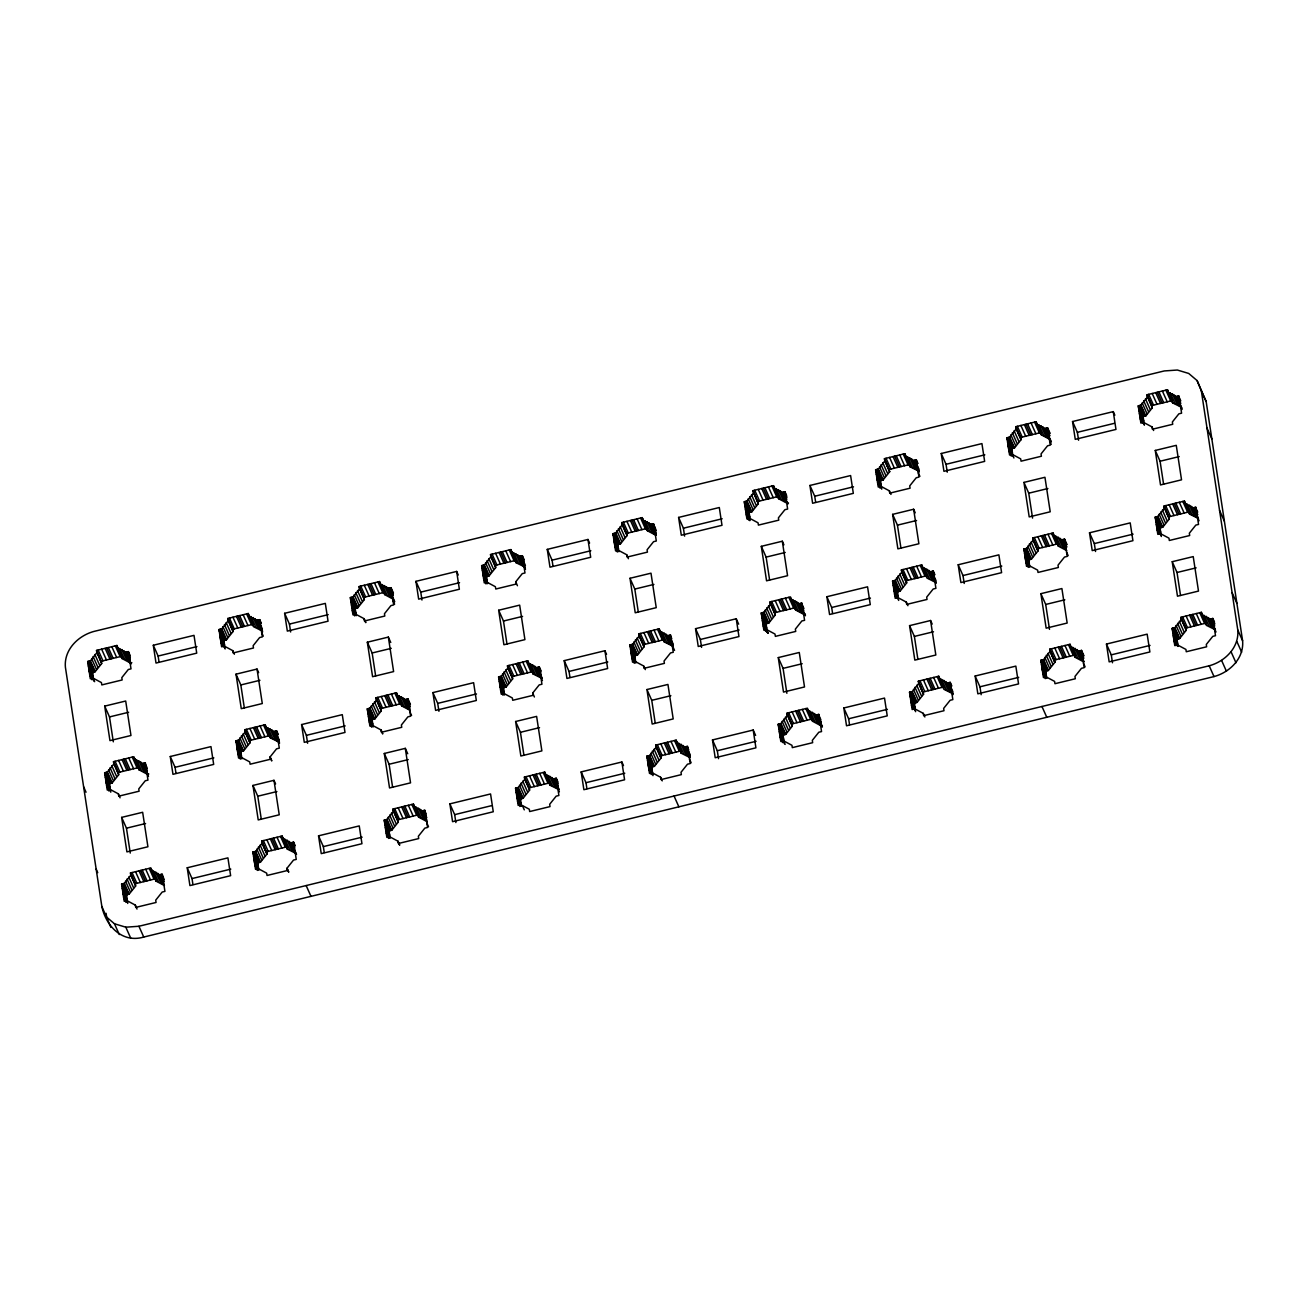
<?xml version="1.0" encoding="UTF-8"?>
<svg xmlns="http://www.w3.org/2000/svg" width="1308" height="1308" viewBox="0 0 1308 1308"><rect width="100%" height="100%" fill="white"/><g stroke="black" fill="none" stroke-linecap="round" stroke-linejoin="round"><path stroke-width="1.5" d="M106.079 916.646L114.466 923.775L125.813 927.192L138.91 926.26L1209.181 665.788C1225.089 661.521 1239.346 647.378 1237.777 629.982L1201.333 390.781L1197.098 380.579L1188.71 373.45L1177.363 370.033L1164.251 370.949L93.996 631.421C78.088 635.704 63.83 649.831 65.4 667.227L101.844 906.444C105.948 925.999 122.2 943.444 143.749 937.051L1214.004 676.579C1229.912 672.296 1244.17 658.169 1242.6 640.773L1206.156 401.556L1197.098 380.579M116.903 645.465L117.246 647.771L125.666 652.267L128.397 651.613L131.013 668.862L128.298 669.516L121.808 677.642L122.151 679.964L101.795 684.918L101.452 682.596L93.031 678.1L90.317 678.77L87.685 661.521L90.399 660.851L96.89 652.725L96.547 650.419L116.903 645.465L120.974 654.817M87.685 661.521L92.508 672.296L95.222 671.642L101.713 663.516L96.547 650.419M120.058 797.815L118.407 793.858L109.986 789.362L107.256 790.032L104.64 772.783L107.354 772.112L113.845 763.986L113.502 761.681L133.857 756.727L139.024 769.823L147.444 774.32L148.801 773.993M104.64 772.783L109.463 783.557L112.177 782.903L118.668 774.777L118.325 772.472L138.681 767.518L139.024 769.823M234.377 654.229L232.775 650.648L224.355 646.136L221.624 646.806L219.008 629.557L221.722 628.903L228.213 620.76L227.87 618.455L248.226 613.501L253.049 624.292L232.693 629.246L227.87 618.455M219.008 629.557L223.832 640.348L226.546 639.677L233.037 631.551L232.693 629.246M137.013 909.076L135.362 905.12L126.941 900.623L124.211 901.277L121.595 884.045L124.309 883.374L130.8 875.248L130.457 872.943L150.812 867.989L155.979 881.085L164.399 885.581L159.576 874.79L151.156 870.294M121.595 884.045L126.418 894.819L129.132 894.165L135.623 886.039L135.28 883.717L155.636 878.763L155.979 881.085M265.181 724.763L265.524 727.068L273.944 731.581L276.658 730.91L279.291 748.16L276.577 748.814L270.086 756.956L270.429 759.261L250.073 764.215L249.73 761.91L241.31 757.397L238.579 758.068L235.963 740.819L238.677 740.164L245.168 732.022L244.825 729.717L265.181 724.763L270.004 735.554L249.648 740.508L244.825 729.717M235.963 740.819L240.786 751.61L243.501 750.939L249.992 742.813L249.648 740.508M365.7 622.281L364.098 618.684L355.678 614.188L352.947 614.842L350.331 597.592L353.046 596.939L359.536 588.813L359.193 586.507L379.549 581.553L383.62 590.889M350.331 597.592L355.155 608.384L357.869 607.713L364.36 599.587L364.016 597.282L384.372 592.328L384.716 594.633L393.136 599.146M282.119 836.025L282.479 838.33L290.899 842.842L293.613 842.172L296.246 859.421L293.515 860.075L287.024 868.201L287.384 870.523L267.028 875.477L266.668 873.155L258.265 868.659L255.534 869.33L252.902 852.08L255.632 851.41L262.123 843.284L261.78 840.979L282.119 836.025L287.008 847.175M252.902 852.08L257.725 862.871L260.456 862.201L266.946 854.075L261.78 840.979M382.655 733.543L381.037 729.946L372.633 725.449L369.902 726.104L367.27 708.854L370.001 708.2L376.491 700.074L376.148 697.753L396.488 692.799L401.376 703.949M367.27 708.854L372.093 719.645L374.824 718.975L381.315 710.849L376.148 697.753M510.856 549.589L511.215 551.894L519.636 556.39L522.35 555.736L524.982 572.969L522.252 573.64L515.761 581.766L516.12 584.071L495.765 589.025L495.405 586.72L487.001 582.224L484.271 582.878L481.638 565.645L484.369 564.974L490.86 556.848L490.516 554.543L510.856 549.589L516.039 562.685L524.884 567.067M481.638 565.645L486.462 576.419L489.192 575.765L495.683 567.639L495.34 565.318L515.695 560.364M399.61 844.805L397.992 841.207L389.588 836.695L386.857 837.365L384.225 820.116L386.955 819.462L393.446 811.336L393.087 809.014L413.442 804.06L418.266 814.851L397.91 819.805L393.087 809.014M384.225 820.116L389.048 830.907L391.779 830.237L398.27 822.111L397.91 819.805M527.811 660.851L528.17 663.156L536.591 667.652L539.305 666.998L541.937 684.231L539.207 684.901L532.716 693.027L533.075 695.333L512.72 700.287L512.36 697.981L503.956 693.485L501.226 694.139L498.593 676.906L501.324 676.236L507.815 668.11L507.455 665.805L527.811 660.851L532.699 671.985M498.593 676.906L503.416 687.681L506.147 687.027L512.638 678.885L512.278 676.579L532.634 671.625L532.994 673.931L541.839 678.329L537.016 667.554M615.692 533.01L622.183 524.884L621.823 522.579L642.179 517.625L647.002 528.416L626.646 533.37L627.006 535.675L620.515 543.801L617.785 544.455L612.962 533.68L615.692 533.01L620.515 543.801M544.766 772.112L545.125 774.418L553.529 778.914L556.26 778.26L558.892 795.493L556.162 796.163L549.671 804.289L550.03 806.595L529.675 811.549L529.315 809.243L520.911 804.747L518.181 805.401L515.548 788.152L518.279 787.498L524.77 779.372L524.41 777.066L544.766 772.112L549.654 783.247M515.548 788.152L520.371 798.943L523.102 798.289L529.593 790.146L529.233 787.841L549.589 782.887L549.949 785.192L558.794 789.591L553.954 778.816M632.647 644.272L639.138 636.146L638.778 633.84L659.134 628.886L663.957 639.677L643.601 644.631L643.961 646.937L637.47 655.063L634.74 655.717L629.916 644.942L632.647 644.272L637.47 655.063M773.502 485.66L773.862 487.966L782.266 492.478L784.996 491.808L787.629 509.057L784.898 509.711L778.407 517.854L778.767 520.159L758.411 525.113L758.051 522.808L749.648 518.295L746.917 518.965L744.285 501.716L747.015 501.062L753.506 492.92L753.146 490.614L773.502 485.66L778.391 496.811M744.285 501.716L749.108 512.507L751.838 511.837L758.329 503.711L753.146 490.614M649.602 755.534L656.093 747.408L655.733 745.102L676.089 740.148L680.912 750.923L660.556 755.877L660.916 758.199L654.425 766.324L651.695 766.979L646.871 756.204L649.602 755.534L654.425 766.324M790.817 599.227L799.221 603.74L801.951 603.07L804.584 620.319L801.853 620.973L795.362 629.115L795.722 631.421L775.366 636.375L775.006 634.069L766.586 629.557L763.872 630.227L761.24 612.978L763.97 612.324L770.461 604.182L770.101 601.876L790.457 596.922L795.64 610.019L804.044 614.515L805.417 614.188M761.24 612.978L766.063 623.769L768.793 623.099L775.284 614.973L774.925 612.667L795.28 607.713L795.64 610.019M890.977 494.44L889.375 490.843L880.954 486.347L878.24 487.001L875.608 469.752L878.338 469.098L884.829 460.972L884.47 458.667L904.825 453.712L909.714 464.847M875.608 469.752L880.431 480.543L883.162 479.873L889.653 471.747L884.47 458.667M807.755 710.489L816.176 715.002L818.906 714.332L821.538 731.581L818.808 732.235L812.317 740.361L812.66 742.682L792.305 747.636L791.961 745.315L783.541 740.819L780.827 741.489L778.195 724.24L780.925 723.569L787.416 715.443L787.056 713.138L807.412 708.184L812.595 721.28L820.999 725.776L822.372 725.449M778.195 724.24L783.018 735.031L785.748 734.36L792.239 726.234L791.88 723.929L812.235 718.975L812.595 721.28M907.932 605.702L906.33 602.105L897.909 597.609L895.195 598.263L892.563 581.014L895.293 580.36L901.784 572.234L901.425 569.912L921.78 564.958L926.604 575.749L906.248 580.703L901.425 569.912M892.563 581.014L897.386 591.805L900.117 591.134L906.607 583.008L906.248 580.703M1036.149 421.748L1036.492 424.054L1044.912 428.55L1047.643 427.896L1050.275 445.129L1047.544 445.799L1041.054 453.925L1041.397 456.23L1021.041 461.184L1020.698 458.879L1012.278 454.383L1009.563 455.037L1006.931 437.804L1009.662 437.134L1016.153 429.008L1015.793 426.702L1036.149 421.748L1040.22 431.084M1006.931 437.804L1011.754 448.579L1014.485 447.925L1020.976 439.799L1020.616 437.477L1040.972 432.523L1041.332 434.845L1049.735 439.341M924.887 716.964L923.285 713.367L914.864 708.854L912.15 709.525L909.518 692.275L912.232 691.621L918.723 683.495L918.38 681.174L938.735 676.22L943.608 687.37M909.518 692.275L914.341 703.066L917.055 702.396L923.546 694.27L918.38 681.174M1053.103 533.01L1053.447 535.315L1061.867 539.812L1064.598 539.158L1067.214 556.39L1064.499 557.061L1058.009 565.187L1058.352 567.492L1037.996 572.446L1037.653 570.141L1029.233 565.645L1026.518 566.299L1023.886 549.066L1026.6 548.395L1033.091 540.269L1032.748 537.964L1053.103 533.01L1057.175 542.346M1023.886 549.066L1028.709 559.84L1031.423 559.186L1037.914 551.044L1037.571 548.739L1057.927 543.785L1058.27 546.09L1066.69 550.603L1061.867 539.812M1153.623 430.512L1152.021 426.915L1143.601 422.419L1140.887 423.089L1138.254 405.84L1140.968 405.169L1147.459 397.043L1147.116 394.738L1167.472 389.784L1172.638 402.88L1181.484 407.279M1138.254 405.84L1143.078 416.614L1145.792 415.96L1152.283 407.834L1151.939 405.529L1172.295 400.575M1078.822 651.073L1081.553 650.419L1084.168 667.652L1081.454 668.323L1074.963 676.449L1075.307 678.754L1054.951 683.708L1054.608 681.403L1046.187 676.906L1043.457 677.56L1040.841 660.327L1043.555 659.657L1050.046 651.531L1049.703 649.226L1070.058 644.272L1075.225 657.352L1083.645 661.864L1078.822 651.073L1070.402 646.577L1070.058 644.272M1040.841 660.327L1045.664 671.102L1048.378 670.448L1054.869 662.306L1049.703 649.226M1184.427 501.046L1184.77 503.351L1193.19 507.847L1195.921 507.193L1198.537 524.443L1195.823 525.097L1189.332 533.223L1189.675 535.528L1169.319 540.482L1168.976 538.177L1160.556 533.68L1157.825 534.351L1155.209 517.101L1157.923 516.431L1164.414 508.305L1164.071 506L1184.427 501.046L1189.299 512.196M1155.209 517.101L1160.033 527.876L1162.747 527.222L1169.238 519.096L1168.894 516.791L1189.25 511.837L1189.593 514.142L1198.439 518.54L1193.615 507.749M1201.382 612.308L1201.725 614.613L1210.145 619.109L1212.859 618.455L1215.492 635.704L1212.778 636.358L1206.287 644.484L1206.63 646.79L1186.274 651.744L1185.931 649.438L1177.511 644.942L1174.78 645.612L1172.164 628.363L1174.878 627.693L1181.369 619.567L1181.026 617.262L1201.382 612.308L1206.254 623.458M1172.164 628.363L1176.987 639.138L1179.702 638.484L1186.193 630.358L1185.849 628.036L1206.205 623.082L1206.548 625.404L1215.394 629.802L1210.57 619.011M153.298 645.253L194.009 635.361L196.723 653.15L156.012 663.058L153.298 645.253L158.121 656.044L159.036 661.979M284.621 613.305L325.332 603.397L328.046 621.202L287.335 631.11L284.621 613.305L289.444 624.079L290.654 631.993M456.656 571.433L459.37 589.238L418.658 599.146L415.944 581.341L456.656 571.433L458.258 575.029M587.979 539.468L590.693 557.273L549.981 567.181L547.267 549.376L587.979 539.468L589.581 543.065M678.59 517.428L719.302 507.52L722 525.309L681.304 535.217L678.59 517.428L683.414 528.203L684.607 536.116M809.914 485.464L850.609 475.556L853.323 493.361L812.611 503.269L809.914 485.464L814.737 496.239L815.636 502.174M941.22 453.5L981.932 443.592L984.646 461.397L943.935 471.305L941.22 453.5L946.044 464.291L947.254 472.188M1113.255 411.628L1115.969 429.433L1075.258 439.341L1072.544 421.536L1113.255 411.628L1114.857 415.225M248.226 613.501L248.569 615.806L256.989 620.319L259.72 619.649L261.322 623.246M379.549 581.553L379.892 583.859L388.312 588.355L391.027 587.684L393.446 593.08M642.179 517.625L642.539 519.93L650.959 524.426L653.673 523.772L656.305 541.021L653.575 541.676L647.084 549.801L647.444 552.123L627.088 557.077L626.728 554.755L618.324 550.259L615.594 550.93L612.962 533.68M904.825 453.712L905.185 456.018L913.589 460.514L916.319 459.844L917.922 463.441M1167.472 389.784L1167.815 392.089L1176.235 396.586L1178.966 395.932L1181.582 413.181L1178.868 413.835L1172.377 421.961L1172.72 424.283L1152.364 429.237L1152.021 426.915M101.37 661.21L121.726 656.256L122.069 658.562L130.489 663.058L131.846 662.731M757.97 501.405L778.325 496.451L778.685 498.757L787.089 503.253L788.462 502.926M889.293 469.441L909.649 464.487L910.008 466.793L918.837 471.191M158.121 656.044L196.903 646.61M289.444 624.079L328.21 614.646M415.944 581.341L420.767 592.132L459.533 582.681M547.267 549.376L552.09 560.167L590.856 550.733M683.414 528.203L722.179 518.769M814.737 496.239L853.503 486.805M946.044 464.291L984.826 454.841M1072.544 421.536L1077.367 432.327L1114.203 423.367M248.52 615.447L253.392 626.597L262.238 630.996M104.689 706.124L125.699 701.023L130.963 735.505L109.954 740.622L104.689 706.124L109.512 716.915L113.305 741.816M257.022 669.058L262.287 703.541L241.277 708.658L236.012 674.176L257.022 669.058L258.641 672.655M388.345 637.094L393.61 671.593L372.584 676.694L367.335 642.212L388.345 637.094L390.765 642.49M498.659 610.247L519.668 605.13L524.917 639.628L503.907 644.746L498.659 610.247L503.482 621.038L506.981 644.026M629.982 578.283L650.992 573.182L656.24 607.664L635.23 612.782L629.982 578.283L634.805 589.074L638.304 612.062M782.315 541.218L787.563 575.7L766.553 580.817L761.305 546.335L782.315 541.218L783.917 544.815M913.638 509.253L918.886 543.752L897.877 548.853L892.628 514.371L913.638 509.253L915.24 512.85M1023.935 482.407L1044.945 477.289L1050.21 511.788L1029.2 516.905L1023.935 482.407L1028.758 493.198L1032.568 518.099M1155.258 450.442L1176.268 445.341L1181.533 479.823L1160.523 484.941L1155.258 450.442L1160.082 461.234L1163.597 484.222M109.512 716.915L128.625 712.271M236.012 674.176L240.836 684.951L259.932 680.307M367.335 642.212L372.159 652.986L391.256 648.343M503.482 621.038L522.579 616.379M634.805 589.074L653.902 584.431M761.305 546.335L766.128 557.11L785.225 552.466M892.628 514.371L897.452 525.146L916.548 520.502M1028.758 493.198L1047.871 488.538M1160.082 461.234L1179.195 456.59M170.253 756.514L210.964 746.606L213.678 764.412L172.967 774.32L170.253 756.514L175.076 767.306L175.975 773.241M301.576 724.567L342.287 714.659L345.001 732.447L304.29 742.355L301.576 724.567L306.399 735.341L307.609 743.255M432.899 692.602L473.61 682.694L476.325 700.499L435.613 710.408L432.899 692.602L437.722 703.377L438.932 711.29M604.934 650.73L607.631 668.535L566.936 678.443L564.222 660.638L604.934 650.73L606.536 654.327M736.24 618.766L738.955 636.571L698.243 646.479L695.545 628.674L736.24 618.766L738.66 624.161M826.852 596.726L867.564 586.818L870.278 604.623L829.566 614.515L826.852 596.726L831.675 607.501L832.591 613.436M958.175 564.762L998.887 554.854L1001.601 572.659L960.89 582.567L958.175 564.762L962.999 575.553L964.209 583.45M1089.499 532.797L1130.21 522.889L1132.924 540.694L1092.213 550.603L1089.499 532.797L1094.322 543.588L1095.532 551.502M134.201 759.032L142.621 763.529L145.352 762.875L147.968 780.124L145.253 780.778L138.762 788.904L139.106 791.209L118.75 796.163L118.407 793.858M396.488 692.799L396.847 695.12L405.267 699.616L407.982 698.946L410.401 704.342M659.134 628.886L659.494 631.192L667.898 635.688L670.628 635.034L673.26 652.283L670.53 652.937L664.039 661.063L664.399 663.369L644.043 668.323L643.683 666.017L635.279 661.521L632.549 662.191L629.916 644.942M921.78 564.958L922.124 567.28L930.544 571.776L933.274 571.106L934.877 574.702M380.971 708.544L401.327 703.59L401.67 705.895L410.091 710.391L405.267 699.616M175.076 767.306L213.842 757.872M306.399 735.341L345.165 725.907M437.722 703.377L476.488 693.943M564.222 660.638L569.045 671.429L607.811 661.995M695.545 628.674L700.369 639.465L739.134 630.031M831.675 607.501L870.458 598.067M962.999 575.553L1001.781 566.102M1094.322 543.588L1133.088 534.154M265.475 726.708L270.347 737.859L279.193 742.257M673.162 646.381L664.317 641.983L659.494 631.192M922.075 566.92L926.963 578.054L935.792 582.452M121.644 817.386L142.654 812.284L147.918 846.766L126.909 851.884L121.644 817.386L126.467 828.177L130.26 853.078M273.977 780.32L279.242 814.802L258.216 819.92L252.967 785.438L273.977 780.32L275.579 783.917M405.3 748.356L410.548 782.854L389.539 787.956L384.29 753.473L405.3 748.356L407.72 753.751M515.614 721.509L536.623 716.392L541.872 750.89L520.862 756.008L515.614 721.509L520.437 732.3L523.936 755.288M646.937 689.545L667.947 684.444L673.195 718.926L652.185 724.043L646.937 689.545L651.76 700.336L655.259 723.324M778.26 657.597L799.27 652.479L804.518 686.962L783.508 692.079L778.26 657.597L783.083 668.372L786.876 693.289M930.577 620.515L935.841 655.014L914.832 660.115L909.567 625.633L930.577 620.515L932.195 624.112M1040.89 593.668L1061.9 588.551L1067.165 623.049L1046.155 628.167L1040.89 593.668L1045.713 604.459L1049.506 629.361M1172.213 561.704L1193.223 556.603L1198.488 591.085L1177.478 596.203L1172.213 561.704L1177.036 572.495L1180.535 595.483M126.467 828.177L145.564 823.533M252.967 785.438L257.79 796.212L276.887 791.569M384.29 753.473L389.114 764.248L408.21 759.605M520.437 732.3L539.534 727.64M651.76 700.336L670.857 695.692M783.083 668.372L802.18 663.728M909.567 625.633L914.39 636.407L933.503 631.764M1045.713 604.459L1064.826 599.8M1177.036 572.495L1196.133 567.852M187.208 867.776L227.919 857.868L230.633 875.673L189.922 885.581L187.208 867.776L192.031 878.567L192.93 884.502M318.531 835.828L359.242 825.92L361.956 843.709L321.245 853.617L318.531 835.828L323.354 846.603L324.253 852.538M449.854 803.864L490.565 793.956L493.263 811.761L452.568 821.669L449.854 803.864L454.677 814.639L455.871 822.552M621.872 761.992L624.586 779.797L583.875 789.705L581.177 771.9L621.872 761.992L623.491 765.589M753.195 730.028L755.91 747.833L715.198 757.741L712.484 739.936L753.195 730.028L755.615 735.423M843.807 707.988L884.519 698.08L887.233 715.868L846.521 725.776L843.807 707.988L848.63 718.762L849.546 724.697M975.13 676.023L1015.842 666.115L1018.556 683.921L977.844 693.829L975.13 676.023L979.954 686.798L981.163 694.712M1106.454 644.059L1147.165 634.151L1149.879 651.956L1109.168 661.864L1106.454 644.059L1111.277 654.85L1112.487 662.764M159.576 874.79L162.29 874.136L164.922 891.386L162.208 892.04L155.717 900.166L156.061 902.471L135.705 907.425L135.362 905.12M413.442 804.06L413.802 806.382L422.222 810.878L424.936 810.208L427.569 827.457L424.838 828.128L418.347 836.253L418.707 838.559L398.351 843.513L397.992 841.207M676.089 740.148L676.449 742.454L684.852 746.95L687.583 746.296L690.215 763.545L687.485 764.199L680.994 772.325L681.354 774.63L660.998 779.584L660.638 777.279L652.218 772.783L649.504 773.453L646.871 756.204M938.735 676.22L939.079 678.541L947.499 683.038L950.229 682.367L951.832 685.964M266.603 851.77L286.959 846.816L287.302 849.121L296.148 853.519M923.203 691.965L943.559 687.011L943.738 688.171L938.915 677.38M1054.526 660L1074.882 655.046M192.031 878.567L230.797 869.133M323.354 846.603L362.12 837.169M454.677 814.639L491.497 805.679M581.177 771.9L586 782.691L624.766 773.257M712.484 739.936L717.307 750.727L756.089 741.293M848.63 718.762L887.413 709.328M979.954 686.798L1018.719 677.364M1111.277 654.85L1150.043 645.416M676.449 742.454L681.272 753.245L690.101 757.643L685.278 746.852M939.03 678.182L943.902 689.316L952.747 693.714M642.539 519.93L647.362 530.721L655.782 535.217L650.959 524.426M413.753 806.006L418.625 817.157L427.046 821.653L422.222 810.878M1201.333 390.781L1206.156 401.556M1207.022 428.157L1211.846 438.932M1178.541 396.03L1180.781 400.869M1177.592 396.259L1180.813 403.453M1176.66 396.488L1181.876 408.145M1176.235 396.586L1182.089 409.502M1174.47 395.081L1179.293 405.856M1172.458 393.806L1177.282 404.597M1170.235 392.809L1175.058 403.6M1167.521 390.144L1172.475 401.719M1167.766 391.73L1172.638 402.88M1165.886 390.176L1170.709 400.951M1219.546 510.382L1224.37 521.173M1162.387 391.027L1167.21 401.801M1158.888 391.877L1163.711 402.651M1157.286 392.269L1162.109 403.044M1155.7 392.645L1160.523 403.436M1152.201 393.495L1157.024 404.286M1148.702 394.346L1153.525 405.137M1147.116 394.738L1151.988 405.889M1147.296 395.899L1152.119 406.674M1147.41 396.684L1152.283 407.834M1195.496 507.291L1197.719 512.131M1194.547 507.52L1197.768 514.714M1145.448 398.842L1150.272 409.633M1232.087 592.606L1236.91 603.397M1193.19 507.847L1199.044 520.764M1191.425 506.343L1196.248 517.118M1143.666 400.82L1148.489 411.595M1189.413 505.068L1194.237 515.859M1142.178 402.929L1147.002 413.72M1187.19 504.071L1192.013 514.861M1184.59 502.207L1189.43 512.981M1140.968 405.169L1145.792 415.96M1184.721 502.991L1189.593 514.142M1140.543 405.284L1145.367 416.058M1182.824 501.438L1187.648 512.213M1139.611 405.513L1144.435 416.287M1138.679 405.742L1143.503 416.516M1138.45 407.18L1143.274 417.971M1237.777 629.982L1242.6 640.773M1138.908 410.156L1143.732 420.931M1139.366 413.115L1144.189 423.89L1143.078 416.614M1179.325 502.288L1184.165 513.063M1139.562 414.456L1144.386 425.247M1139.775 415.813L1142.979 422.991M1140.216 418.773L1141.835 422.37M1175.843 503.139L1180.666 513.913M1236.845 641.443L1241.668 652.218M1174.241 503.515L1179.064 514.306M1172.655 503.907L1177.478 514.698M1169.156 504.757L1173.979 515.548M1165.657 505.607L1170.48 516.398M1231.155 651.989L1235.978 662.78M1164.071 506L1168.943 517.15M1164.251 507.161L1169.074 517.935M1164.365 507.945L1169.238 519.096M1212.859 618.455L1214.478 622.052M1212.434 618.553L1214.854 623.949M1211.502 618.782L1214.723 625.976M1162.387 510.104L1167.21 520.895M1210.145 619.109L1215.999 632.009M1208.379 617.605L1213.203 628.38M1160.621 512.082L1165.444 522.857M1206.352 616.33L1211.175 627.121M1159.133 514.191L1163.957 524.982M1204.128 615.332L1208.952 626.123M1201.545 613.452L1206.368 624.243M1157.923 516.431L1162.747 527.222M1201.676 614.253L1206.548 625.404M1157.498 516.546L1162.322 527.32M1221.623 660.491L1226.446 671.282M1199.779 612.7L1204.603 623.475M1156.566 516.774L1161.39 527.549M1155.634 516.987L1160.458 527.778M1155.405 518.442L1160.229 529.233M1155.863 521.418L1160.687 532.192M1156.305 524.377L1161.144 535.152L1160.033 527.876M1196.28 613.55L1201.104 624.325M1156.517 525.718L1161.341 536.509M1156.73 527.075L1159.934 534.253M1157.171 530.034L1158.79 533.631M1192.782 614.4L1197.605 625.175M1191.196 614.776L1196.019 625.567M1189.61 615.169L1194.433 625.96M1209.181 665.788L1214.004 676.579M1186.111 616.019L1190.934 626.81M1182.612 616.869L1187.435 627.66M1181.026 617.262L1185.898 628.412M1181.189 618.406L1186.013 629.197M1181.32 619.207L1186.193 630.358M1179.342 621.365L1184.165 632.156M1177.576 623.344L1182.399 634.118M1176.072 625.453L1180.895 636.244M1174.878 627.693L1179.702 638.484M1174.453 627.807L1179.276 638.582M1173.521 628.02L1178.345 638.811M1172.589 628.249L1177.413 639.04M1172.36 629.704L1177.184 640.495M1172.818 632.663L1177.641 643.454M1173.26 635.639L1177.282 644.615M1173.472 636.98L1177.494 645.972M1173.668 638.337L1176.889 645.514M1174.126 641.296L1175.728 644.893M1047.643 427.896L1050.046 433.275M1047.217 427.994L1049.621 433.389M1048.297 432.196L1049.899 435.793M1046.269 428.223L1049.49 435.417M1045.337 428.452L1051.37 441.908M1044.912 428.55L1050.765 441.45M1049.605 440.829L1051.223 444.426M1043.146 427.029L1047.97 437.82M1041.135 425.77L1045.959 436.561M1038.912 424.773L1043.735 435.548M1036.328 422.893L1041.152 433.684M1036.443 423.694L1041.332 434.845M1034.563 422.124L1039.386 432.915M1031.064 422.991L1035.887 433.766M1027.565 423.841L1032.388 434.616M1025.963 424.217L1030.802 435.008M1024.377 424.609L1029.2 435.401M1020.878 425.46L1025.701 436.251M1017.379 426.31L1022.202 437.101M1015.793 426.702L1020.665 437.837M1015.973 427.847L1020.796 438.638M1016.087 428.648L1020.976 439.799M1064.598 539.158L1067.001 544.537M1064.172 539.256L1066.576 544.651M1065.252 543.458L1066.854 547.055M1063.224 539.485L1066.445 546.679M1014.125 430.806L1018.948 441.581M1062.292 539.714L1066.314 548.69M1066.56 552.09L1068.178 555.687M1060.101 538.291L1064.925 549.082M1012.343 432.768L1017.166 443.559M1058.09 537.032L1062.914 547.823M1010.855 434.894L1015.678 445.685M1055.867 536.035L1060.69 546.809M1054.085 535.953L1058.107 544.946M1009.662 437.134L1014.485 447.925M1053.398 534.956L1058.27 546.09M1009.236 437.232L1014.06 448.023M1051.518 533.386L1056.341 544.177M1008.288 437.461L1013.111 448.252M1007.356 437.69L1012.179 448.481M1007.127 439.145L1011.967 449.936M1007.585 442.104L1012.408 452.895M1008.043 445.08L1013.896 457.98M1048.019 534.236L1052.842 545.027M1008.239 446.42L1012.261 455.413M1008.452 447.761L1011.673 454.955M1008.893 450.737L1011.313 456.132M1044.52 535.103L1049.343 545.877M1042.917 535.479L1047.741 546.27M1041.332 535.871L1046.155 546.646M1037.833 536.721L1042.656 547.512M1034.334 537.572L1039.157 548.363M1032.748 537.964L1037.62 549.098M1032.928 539.109L1037.865 550.684M1033.091 540.269L1037.914 551.044M1081.553 650.419L1083.956 655.798M1081.127 650.517L1083.531 655.913M1082.207 654.719L1083.809 658.316M1080.179 650.746L1083.4 657.94M1031.08 542.068L1035.903 552.843M1079.247 650.975L1084.07 661.75M1083.514 663.352L1085.117 666.933M1077.056 649.553L1081.88 660.344M1029.298 544.03L1034.121 554.821M1075.045 648.294L1079.868 659.069M1027.81 546.155L1032.633 556.946M1072.822 647.296L1077.645 658.071M1071.039 647.215L1075.062 656.207M1026.6 548.395L1031.423 559.186M1070.353 646.217L1075.225 657.352M1026.175 548.493L1030.998 559.284M1068.456 644.648L1073.279 655.439M1025.243 548.722L1030.066 559.513M1024.311 548.951L1029.134 559.742M1024.082 550.406L1028.905 561.197M1024.54 553.366L1029.363 564.157M1024.998 556.341L1029.821 567.116L1028.709 559.84M1064.957 645.498L1069.797 656.289M1025.194 557.682L1029.216 566.675M1025.407 559.023L1028.611 566.217M1025.848 561.999L1028.268 567.378M1061.475 646.348L1066.298 657.139M1059.872 646.741L1064.696 657.532M1058.286 647.133L1063.11 657.908M1054.788 647.983L1059.611 658.758M1051.289 648.833L1056.112 659.624M1049.752 649.586L1054.575 660.36M1049.883 650.37L1054.82 661.946M1050.046 651.531L1054.869 662.306M1048.019 653.33L1052.842 664.104M1046.253 655.292L1051.076 666.083M1044.765 657.417L1049.588 668.208M1043.555 659.657L1048.378 670.448M1043.13 659.755L1047.953 670.546M1042.198 659.984L1047.021 670.775M1041.266 660.213L1046.089 671.004M1041.037 661.668L1045.86 672.443M1041.495 664.628L1046.318 675.418M1041.936 667.587L1046.776 678.378L1045.664 671.102M1042.149 668.944L1046.171 677.936M1042.362 670.285L1045.566 677.479M1042.803 673.26L1045.223 678.639M1041.953 706.484L1046.776 717.274M915.894 459.958L917.497 463.555M914.962 460.187L918.968 469.163M917.431 467.119L919.034 470.716M914.014 460.416L919.246 472.074M913.589 460.514L918.412 471.305M918.281 472.793L919.9 476.374M911.823 458.994L916.646 469.785M909.812 457.735L914.635 468.509M907.589 456.737L912.412 467.512M905.005 454.857L909.828 465.648M905.12 455.658L910.008 466.793M903.239 454.089L908.063 464.88M899.74 454.939L904.564 465.73M896.242 455.789L901.065 466.58M894.656 456.181L899.479 466.972M893.053 456.574L897.877 467.348M889.554 457.424L894.378 468.199M886.056 458.274L890.879 469.049M884.535 459.026L889.358 469.801M884.649 459.811L889.587 471.387M884.829 460.972L889.653 471.747M932.849 571.22L934.452 574.817M931.901 571.449L935.923 580.425M882.802 462.77L887.625 473.545M934.386 578.381L935.988 581.978M930.969 571.678L936.201 583.335M930.544 571.776L935.367 582.551M928.778 570.255L933.601 581.046M881.02 464.732L885.859 475.523M926.767 568.996L931.59 579.771M879.532 466.858L884.355 477.633M924.543 567.999L929.367 578.774M921.96 566.119L926.783 576.91M878.338 469.098L883.162 479.873M877.913 469.196L882.736 479.987M920.194 565.35L925.018 576.141M876.965 469.425L881.788 480.216M876.033 469.654L880.856 480.445M875.82 471.109L880.644 481.884M876.262 474.068L881.085 484.859M876.72 477.028L881.543 487.819M916.695 566.201L921.519 576.991M876.916 478.385L881.739 489.159L880.431 480.543M877.128 479.725L880.349 486.919M877.586 482.685L879.99 488.08M913.197 567.051L918.02 577.842M911.611 567.443L916.434 578.234M910.008 567.836L914.832 578.61M906.509 568.686L911.333 579.46M903.01 569.536L907.834 580.311M901.474 570.288L906.428 581.864M901.719 571.874L906.542 582.649M901.784 572.234L906.607 583.008M949.804 682.482L951.406 686.062M948.856 682.711L952.878 691.687M899.757 574.032L904.58 584.807M951.325 689.643L952.943 693.24M947.924 682.923L953.14 694.597M947.499 683.038L952.322 693.812M945.733 681.517L950.556 692.308M897.975 575.994L902.798 586.785M943.722 680.258L948.545 691.033M896.487 578.12L901.31 588.894M941.498 679.244L946.322 690.035M895.293 580.36L900.117 591.134M894.868 580.458L899.691 591.249M937.149 676.612L941.973 687.403M893.92 580.687L898.743 591.478M892.988 580.916L897.811 591.707M892.759 582.371L897.599 593.145M893.217 585.33L898.04 596.121M893.675 588.289L898.498 599.08L897.386 591.805M933.65 677.462L938.474 688.253M893.871 589.646L898.694 600.421M894.083 590.987L897.304 598.181M894.525 593.946L896.144 597.543M930.151 678.312L934.975 689.103M928.549 678.705L933.372 689.48M926.963 679.097L931.786 689.872M923.464 679.947L928.288 690.722M919.965 680.798L924.789 691.572M918.429 681.533L923.383 693.126M918.674 683.119L923.497 693.91M918.723 683.495L923.546 694.27M916.712 685.278L921.535 696.069M914.93 687.256L919.753 698.047M913.442 689.381L918.265 700.156M912.232 691.621L917.055 702.396M911.807 691.719L916.63 702.51M910.875 691.948L915.698 702.739M909.943 692.177L914.766 702.952M909.714 693.632L914.537 704.407M910.172 696.592L914.995 707.383M910.63 699.551L915.453 710.342L914.341 703.066M910.826 700.908L915.649 711.683M911.038 702.249L914.243 709.443M911.48 705.208L913.098 708.805M784.996 491.808L786.599 495.405M784.571 491.922L786.991 497.302M783.639 492.135L786.844 499.329M782.691 492.364L785.912 499.558M786.304 500.441L787.923 504.021M782.266 492.478L787.089 503.253M780.5 490.958L785.323 501.749M778.489 489.699L783.312 500.474M776.265 488.685L781.089 499.476M773.682 486.821L778.62 498.397M773.862 487.966L778.685 498.757M771.916 486.053L776.739 496.844M768.417 486.903L773.241 497.694M764.918 487.753L769.742 498.544M763.332 488.146L768.156 498.92M761.73 488.522L766.57 499.313M758.248 489.388L763.071 500.163M754.749 490.238L759.572 501.013M753.212 490.974L758.149 502.55M753.441 492.56L758.329 503.711M801.526 603.168L803.929 608.563M800.594 603.397L803.799 610.591M751.479 494.718L756.302 505.509M803.063 610.346L805.466 615.741M799.646 603.626L802.867 610.82M803.259 611.686L804.878 615.283M799.221 603.74L804.044 614.515M797.455 602.22L802.278 612.994M749.713 496.697L754.536 507.488M795.444 600.944L800.267 611.735M748.209 498.822L753.032 509.597M793.22 599.947L798.043 610.738M791.258 598.721L794.479 605.915M791.324 599.08L794.528 606.274M747.015 501.062L751.838 511.837M790.637 598.083L795.575 609.659M746.59 501.16L751.413 511.951M788.871 597.315L793.694 608.089M745.642 501.389L750.481 512.164M744.71 501.618L749.533 512.393M744.497 503.073L749.321 513.848M744.939 506.033L749.762 516.807M785.372 598.165L790.196 608.956M745.396 508.992L750.22 519.783L749.108 512.507M745.609 510.349L749.615 519.325M745.805 511.69L749.827 520.682M746.263 514.649L748.666 520.044M781.873 599.015L786.697 609.806M780.287 599.407L785.111 610.182M778.685 599.783L783.508 610.574M775.186 600.634L780.009 611.425M771.687 601.5L776.511 612.275M770.101 601.876L774.99 613.027M770.281 603.037L775.104 613.812M770.396 603.822L775.284 614.973M818.481 714.43L820.884 719.825M819.56 718.648L821.162 722.245M817.533 714.659L820.754 721.852M768.434 605.98L773.257 616.771M820.018 721.607L822.421 727.003M816.601 714.887L819.822 722.081M820.214 722.948L821.833 726.545M816.176 715.002L820.999 725.776M814.41 713.481L819.233 724.256M766.651 607.958L771.491 618.733M812.399 712.206L817.222 722.997M765.164 610.084L769.987 620.859M810.175 711.209L814.998 722M808.213 709.982L811.434 717.176M808.279 710.342L811.483 717.536M763.97 612.324L768.793 623.099M807.592 709.345L812.53 720.921M763.545 612.422L768.368 623.197M805.826 708.576L810.649 719.351M762.597 612.651L767.42 623.426M761.665 612.88L766.488 623.654M761.452 614.319L766.275 625.11M761.894 617.294L766.717 628.069M766.586 629.557L768.205 633.154M802.327 709.426L807.15 720.201M762.351 620.254L767.175 631.045M762.548 621.594L767.78 633.252M762.76 622.951L766.782 631.928M763.218 625.911L765.621 631.306M798.828 710.277L803.652 721.068M797.242 710.669L802.066 721.444M795.64 711.045L800.463 721.836M792.141 711.895L796.964 722.686M788.642 712.746L793.466 723.537M787.056 713.138L791.929 724.289M787.236 714.299L792.059 725.073M787.351 715.084L792.239 726.234M785.389 717.242L790.212 728.033M783.606 719.22L788.43 729.995M782.119 721.329L786.942 732.12M780.925 723.569L785.748 734.36M780.5 723.684L785.323 734.458M779.552 723.913L784.375 734.687M778.62 724.141L783.443 734.916M778.391 725.58L783.23 736.371M778.849 728.556L783.672 739.331M783.541 740.819L785.16 744.416M779.306 731.515L784.13 742.306M779.503 732.856L783.525 741.849M779.715 734.213L782.936 741.391M780.157 737.172L782.576 742.568M653.886 525.113L656.289 530.508M653.248 523.87L654.85 527.467M652.316 524.099L656.338 533.092M651.384 524.328L656.207 535.119M649.177 522.922L654 533.697M647.166 521.647L651.989 532.438M644.942 520.649L649.765 531.44M642.244 517.984L647.362 530.721M642.359 518.786L647.313 530.361M640.593 518.017L645.416 528.792M637.094 518.867L641.917 529.642M633.595 519.717L638.418 530.492M632.009 520.11L636.832 530.885M630.423 520.486L635.247 531.277M626.924 521.336L631.748 532.127M623.426 522.186L628.249 532.977M621.823 522.579L626.712 533.729M622.003 523.74L626.826 534.514M622.134 524.524L627.006 535.675M670.203 635.132L671.805 638.729M669.271 635.361L673.293 644.354M620.156 526.683L624.979 537.474M671.74 642.31L673.342 645.907M668.323 635.59L672.345 644.582M667.898 635.688L674.552 650.387M666.132 634.184L670.955 644.958M618.39 528.661L623.213 539.436M664.121 632.909L668.944 643.699M616.885 530.77L621.709 541.561M661.897 631.911L666.72 642.702M626.728 554.755L628.396 558.712M659.199 629.246L664.137 640.822M659.428 630.832L664.251 641.623M615.267 533.124L620.09 543.899M657.548 629.279L662.371 640.053M614.335 533.353L619.158 544.128M613.387 533.582L618.21 544.357M613.174 535.021L617.997 545.812M613.615 537.997L618.455 548.771M614.073 540.956L618.897 551.731L617.785 544.455M654.049 630.129L658.872 640.904M614.286 542.297L618.308 551.289M614.482 543.654L617.703 550.832M614.94 546.613L617.343 552.009M650.55 630.979L655.373 641.754M648.964 631.355L653.787 642.146M647.378 631.748L652.202 642.539M643.879 632.598L648.703 643.389M640.38 633.448L645.204 644.239M638.778 633.84L643.667 644.991M638.958 635.001L643.781 645.776M639.072 635.786L643.961 646.937M687.158 746.394L688.76 749.991M688.237 750.596L689.839 754.193M686.226 746.623L690.232 755.615M637.11 637.944L641.934 648.735M688.695 753.572L690.297 757.168M684.852 746.95L689.676 757.741M689.545 759.229L691.164 762.826M683.087 745.446L687.91 756.22M635.345 639.923L640.168 650.697M681.076 744.17L685.899 754.961M633.84 642.032L638.664 652.823M678.852 743.173L683.675 753.964M643.683 666.017L645.302 669.614M676.138 740.508L681.092 752.084M676.383 742.094L681.206 752.885M632.222 644.386L637.045 655.161M674.503 740.541L679.326 751.315M631.274 644.615L636.113 655.39M630.342 644.828L635.165 655.619M630.129 646.283L634.952 657.074M630.57 649.259L635.394 660.033M631.028 652.218L635.851 662.992L634.74 655.717M671.004 741.391L675.827 752.165M631.241 653.559L635.247 662.551M631.437 654.916L634.658 662.093M631.895 657.875L634.298 663.27M667.505 742.241L672.328 753.016M665.919 742.617L670.742 753.408M664.317 743.009L669.14 753.8M660.818 743.86L665.641 754.651M657.319 744.71L662.142 755.501M655.733 745.102L660.622 756.237M655.913 746.247L660.736 757.038M656.027 747.048L660.916 758.199M654.065 749.206L658.889 759.997M674.045 796.032L678.868 806.807M652.283 751.184L657.123 761.959M650.795 753.294L655.619 764.085M660.638 777.279L662.24 780.876M649.177 755.648L654 766.423M648.228 755.861L653.052 766.651M647.296 756.089L652.12 766.88M647.084 757.545L651.907 768.336M647.525 760.504L652.349 771.295M647.983 763.48L652.806 774.254M648.179 764.82L653.003 775.611L651.695 766.979M648.392 766.177L651.613 773.355M648.85 769.137L651.253 774.532M522.35 555.736L523.968 559.334M521.925 555.835L524.165 560.674M523.004 560.037L525.424 565.432M520.993 556.064L524.214 563.258M520.061 556.292L525.276 567.95M519.636 556.39L525.489 569.291M517.854 554.87L522.677 565.661M515.842 553.611L520.666 564.402M513.619 552.614L518.442 563.388M510.921 549.949L515.859 561.524M511.166 551.535L516.039 562.685M509.27 549.965L514.093 560.756M505.771 550.832L510.594 561.606M502.272 551.682L507.095 562.456M515.761 581.766L517.428 585.722M500.686 552.058L505.509 562.849M499.1 552.45L503.923 563.241M495.601 553.3L500.424 564.091M492.102 554.151L496.926 564.942M490.516 554.543L495.389 565.677M490.68 555.687L495.503 566.478M490.811 556.489L495.683 567.639M539.305 666.998L540.923 670.579M538.88 667.096L541.12 671.936M537.948 667.325L541.169 674.519M488.832 558.647L493.656 569.421M540.417 674.274L542.019 677.855M536.591 667.652L542.428 680.552M534.809 666.132L539.632 676.923M487.066 560.609L491.89 571.4M532.797 664.873L537.621 675.664M485.562 562.734L490.386 573.525M530.574 663.875L535.397 674.65M527.991 661.995L532.814 672.786M484.369 564.974L489.192 575.765M528.121 662.796L532.994 673.931M483.944 565.072L488.767 575.863M526.225 661.227L531.048 672.018M483.012 565.301L487.835 576.092M482.063 565.53L486.903 576.321M481.851 566.985L486.674 577.776M482.309 569.945L487.132 580.736M482.75 572.92L486.772 581.896M522.726 662.077L527.549 672.868M482.963 574.261L486.985 583.254M483.159 575.602L486.38 582.796M483.617 578.577L486.02 583.957M519.227 662.943L524.05 673.718M532.716 693.027L534.383 696.984M517.641 663.319L522.464 674.111M516.055 663.712L520.878 674.487M512.556 664.562L517.379 675.353M509.057 665.412L513.88 676.203M507.455 665.805L512.344 676.939M507.635 666.949L512.458 677.74M507.766 667.75L512.638 678.885M556.26 778.26L557.862 781.841M555.835 778.358L558.254 783.754M554.903 778.587L558.107 785.781M505.787 669.909L510.611 680.683M557.371 785.519L558.974 789.116M553.529 778.914L559.383 791.814M551.763 777.393L556.587 788.184M504.021 671.871L508.845 682.662M549.752 776.135L554.576 786.909M502.517 673.996L507.341 684.787M547.529 775.137L552.352 785.912M544.946 773.257L549.769 784.048M501.324 676.236L506.147 687.027M545.06 774.058L549.949 785.192M500.899 676.334L505.722 687.125M543.18 772.488L548.003 783.279M499.967 676.563L504.79 687.354M499.018 676.792L503.842 687.583M498.806 678.247L503.629 689.038M499.247 681.206L504.087 691.997M499.705 684.182L503.727 693.158M539.681 773.339L544.504 784.13M499.918 685.523L503.94 694.515M500.114 686.864L503.335 694.058M500.572 689.839L502.975 695.218M536.182 774.189L541.005 784.98M534.596 774.581L539.419 785.372M533.01 774.974L537.833 785.748M529.511 775.824L534.334 786.599M526.012 776.674L530.835 787.465M524.41 777.066L529.299 788.201M524.59 778.211L529.413 789.002M524.704 779.012L529.593 790.146M522.742 781.17L527.565 791.945M520.976 783.132L525.8 793.923M519.472 785.258L524.295 796.049M518.279 787.498L523.102 798.289M517.854 787.596L522.677 798.387M516.905 787.825L521.745 798.616M515.973 788.054L520.797 798.845M515.761 789.509L520.584 800.283M522.677 806.251L524.279 809.848M516.202 792.468L521.025 803.259M516.66 795.428L520.682 804.42M516.873 796.785L520.878 805.777M517.069 798.125L520.29 805.319M517.527 801.101L519.93 806.48M390.601 587.799L393.021 593.194M391.697 592.001L393.299 595.598M389.67 588.028L392.891 595.205M388.738 588.257L394.754 601.713M388.312 588.355L394.166 601.255M393.005 600.617L394.607 604.214M386.547 586.834L391.37 597.625M384.519 585.575L389.359 596.35M382.296 584.578L387.119 595.353M380.53 584.496L384.536 593.489M379.843 583.499L384.716 594.633M377.947 581.929L382.77 592.72M374.448 582.779L379.271 593.57M370.949 583.63L375.772 594.421M369.363 584.022L374.186 594.813M367.777 584.414L372.6 595.189M364.278 585.265L369.101 596.039M360.779 586.115L365.602 596.889M359.193 586.507L364.065 597.642M359.357 587.652L364.311 599.227M359.536 588.813L364.36 599.587M407.556 699.061L409.976 704.44M408.652 703.263L410.254 706.86M406.625 699.289L409.845 706.467M357.509 590.611L362.332 601.386M405.693 699.518L409.715 708.495M409.96 711.879L411.562 715.476M403.485 698.096L408.309 708.887M355.743 592.573L360.567 603.364M401.474 696.837L406.298 707.612M354.239 594.699L359.079 605.473M399.251 695.84L404.074 706.614M364.147 619.044L365.749 622.641M397.469 695.758L401.491 704.75M353.046 596.939L357.869 607.713M396.798 694.761L401.67 705.895M352.62 597.037L357.444 607.828M394.902 693.191L399.725 703.982M351.688 597.265L356.512 608.056M350.757 597.494L355.58 608.285M350.528 598.95L355.351 609.724M350.985 601.909L355.809 612.7M351.427 604.868L356.25 615.659L355.155 608.384M391.403 694.041L396.226 704.832M351.639 606.225L355.662 615.201M351.836 607.566L355.057 614.76M352.293 610.525L354.713 615.921M387.904 694.891L392.727 705.682M386.318 695.284L391.141 706.075M384.732 695.676L389.555 706.451M381.233 696.526L386.056 707.301M377.734 697.377L382.557 708.151M376.197 698.112L381.02 708.903M376.312 698.913L381.266 710.489M376.491 700.074L381.315 710.849M424.511 810.322L426.13 813.903M423.579 810.551L426.8 817.729M374.464 701.873L379.287 712.647M422.647 810.764L426.653 819.756M426.915 823.141L428.517 826.738M420.44 809.358L425.264 820.149M372.698 703.835L377.522 714.626M418.429 808.099L423.252 818.873M371.194 705.96L376.017 716.735M416.206 807.085L421.029 817.876M381.102 730.305L382.704 733.902M414.423 807.02L417.644 814.214M370.001 708.2L374.824 718.975M369.575 708.298L374.399 719.089M411.857 804.453L416.68 815.244M368.643 708.527L373.467 719.318M367.695 708.756L372.535 719.547M367.483 710.211L372.306 720.986M367.94 713.171L372.764 723.962M368.382 716.13L373.205 726.921L372.093 719.645M408.358 805.303L413.181 816.094M368.594 717.487L372.617 726.463M368.791 718.828L372.012 726.022M369.248 721.787L371.652 727.183M404.859 806.153L409.682 816.944M403.273 806.546L408.096 817.32M401.687 806.938L406.51 817.713M398.188 807.788L403.011 818.563M394.689 808.638L399.512 819.413M393.152 809.374L397.975 820.165M393.267 810.175L398.221 821.751M393.446 811.336L398.27 822.111M391.419 813.118L396.242 823.909M389.653 815.097L394.476 825.888M388.149 817.222L392.972 827.997M398.057 841.567L399.659 845.164M386.955 819.462L391.779 830.237M386.53 819.56L391.354 830.351M385.598 819.789L390.422 830.58M384.65 820.018L389.473 830.793M384.438 821.473L389.261 832.248M384.879 824.432L389.719 835.207M385.337 827.392L390.16 838.183L389.048 830.907M385.549 828.749L389.571 837.725M385.746 830.089L388.966 837.284M386.203 833.049L388.607 838.444M259.295 619.763L260.897 623.344M258.346 619.976L262.368 628.968M260.815 626.924L262.434 630.521M257.414 620.205L262.63 631.862M256.989 620.319L261.813 631.094M261.682 632.582L263.284 636.178M255.224 618.798L260.047 629.589M253.212 617.539L258.036 628.314M250.989 616.526L255.812 627.317M248.406 614.662L253.229 625.437M246.623 613.893L251.463 624.684M243.141 614.744L247.964 625.535M239.642 615.594L244.465 626.385M238.04 615.986L242.863 626.761M236.454 616.362L241.277 627.153M232.955 617.229L237.778 628.004M229.456 618.079L234.279 628.854M227.919 618.815L232.742 629.606M228.05 619.616L232.988 631.192M228.213 620.76L233.037 631.551M276.658 730.91L278.277 734.507M276.233 731.009L277.852 734.606M275.301 731.237L279.323 740.23M226.186 622.559L231.026 633.35M277.77 738.186L279.389 741.783M274.369 731.466L279.585 743.124M273.944 731.581L278.767 742.355M272.178 730.06L277.002 740.835M224.42 624.537L229.243 635.328M270.151 728.785L274.991 739.576M222.932 626.663L227.756 637.437M267.927 727.788L272.751 738.579M265.344 725.924L270.347 737.859M221.722 628.903L226.546 639.677M221.297 629.001L226.121 639.775M263.578 725.155L268.402 735.93M220.365 629.23L225.189 640.004M219.433 629.459L224.257 640.233M219.204 630.914L224.028 641.688M219.662 633.873L224.486 644.648M220.104 636.832L224.943 647.624L223.832 640.348M260.079 726.005L264.903 736.796M220.316 638.19L225.139 648.964M220.529 639.53L223.733 646.724M220.97 642.49L222.589 646.087M270.086 756.956L271.688 760.537M256.581 726.856L261.404 737.647M270.135 757.316L271.737 760.896M254.995 727.248L259.818 738.023M253.409 727.624L258.232 738.415M249.91 728.474L254.733 739.265M246.411 729.341L251.234 740.115M244.874 730.077L249.812 741.652M245.119 731.663L249.942 742.454M245.168 732.022L249.992 742.813M293.613 842.172L295.232 845.769M293.188 842.27L294.807 845.867M292.256 842.499L294.676 847.895M243.141 733.821L247.964 744.612M291.324 842.728L296.54 854.386M290.899 842.842L295.722 853.617M289.117 841.322L293.94 852.097M241.375 735.799L246.198 746.574M287.106 840.047L291.929 850.838M306.154 885.565L310.977 896.356M239.871 737.925L244.71 748.699M284.882 839.049L289.706 849.84M238.677 740.164L243.501 750.939M282.299 837.185L287.122 847.96M282.43 837.97L287.302 849.121M238.252 740.263L243.075 751.037M280.533 836.417L285.357 847.192M237.32 740.491L242.143 751.266M236.388 740.72L241.212 751.495M236.159 742.159L240.983 752.95M236.617 745.135L241.44 755.91M237.059 748.094L241.882 758.885L240.786 751.61M277.034 837.267L281.858 848.042M237.271 749.435L241.293 758.427M237.467 750.792L240.688 757.986M237.925 753.751L240.345 759.147M287.024 868.201L288.643 871.798M273.536 838.117L278.359 848.908M287.09 868.577L288.692 872.158M271.95 838.51L276.773 849.284M270.364 838.886L275.187 849.677M266.865 839.736L271.688 850.527M263.366 840.586L268.189 851.377M261.829 841.338L266.767 852.914M262.074 842.924L266.897 853.715M262.123 843.284L266.946 854.075M260.096 845.082L264.919 855.873M258.33 847.061L263.153 857.835M256.826 849.17L261.649 859.961M255.632 851.41L260.456 862.201M255.207 851.524L260.03 862.299M254.275 851.753L259.098 862.528M253.327 851.982L258.166 862.757M253.114 853.421L257.938 864.212M253.572 856.397L258.395 867.171M254.014 859.356L258.837 870.147L257.725 862.871M254.226 860.697L258.248 869.689M254.422 862.054L257.643 869.231M254.88 865.013L257.3 870.409M128.397 651.613L129.999 655.21M127.971 651.711L130.375 657.106M127.023 651.94L130.244 659.134M126.091 652.169L129.312 659.363M129.705 660.229L131.307 663.826M125.666 652.267L130.489 663.058M123.9 650.763L128.724 661.537M121.889 649.487L126.713 660.278M119.666 648.49L124.489 659.281M117.082 646.626L122.02 658.202M117.246 647.771L122.069 658.562M115.317 645.858L120.14 656.632M111.818 646.708L116.641 657.483M108.319 647.558L113.142 658.333M106.716 647.951L111.54 658.725M105.13 648.327L109.954 659.118M101.632 649.177L106.455 659.968M98.133 650.027L102.956 660.818M96.596 650.779L101.55 662.355M96.841 652.365L101.713 663.516M144.926 762.973L147.33 768.368M143.978 763.202L147.199 770.396M94.879 654.523L99.702 665.314M143.046 763.431L146.267 770.625M146.66 771.491L148.262 775.088M142.621 763.529L148.474 776.429M140.855 762.024L145.678 772.799M93.097 656.502L97.92 667.276M138.844 760.749L143.667 771.54M91.609 658.611L96.432 669.402M136.621 759.752L141.444 770.543M134.659 758.526L137.88 765.72M134.708 758.885L137.929 766.079M90.399 660.851L95.222 671.642M134.037 757.888L138.975 769.464M89.974 660.965L94.797 671.74M132.255 757.119L137.095 767.894M89.042 661.194L93.865 671.969M88.11 661.423L92.933 672.198M87.881 662.862L92.705 673.653M88.339 665.837L93.162 676.612M93.031 678.1L94.65 681.697M128.773 757.97L133.596 768.744M88.797 668.797L93.62 679.571M88.993 670.137L93.015 679.13M89.206 671.495L92.41 678.672M89.647 674.454L92.067 679.849M125.274 758.82L130.097 769.595M123.671 759.196L128.495 769.987M122.085 759.588L126.909 770.379M118.587 760.439L123.41 771.23M115.088 761.289L119.911 772.08M113.502 761.681L118.374 772.832M113.682 762.842L118.505 773.617M113.796 763.627L118.668 774.777M161.865 874.235L164.285 879.63M160.933 874.463L164.154 881.657M111.818 765.785L116.657 776.576M160.001 874.692L163.222 881.886M157.81 873.286L162.633 884.061M110.052 767.763L114.875 778.538M155.783 872.011L160.622 882.802M108.564 769.872L113.387 780.663M153.559 871.014L158.382 881.805M151.614 869.787L154.818 876.981M150.861 868.349L154.884 877.341M107.354 772.112L112.177 782.903M150.976 869.133L155.93 880.725M106.929 772.227L111.752 783.001M149.21 868.381L154.033 879.156M105.997 772.456L110.82 783.23M105.065 772.668L109.888 783.459M104.836 774.123L109.659 784.914M105.294 777.083L110.117 787.874M145.711 869.231L150.534 880.006M105.752 780.059L110.575 790.833M105.948 781.399L109.97 790.392M106.161 782.756L109.365 789.934M106.602 785.716L109.022 791.111M142.212 870.082L147.036 880.856M140.626 870.458L145.45 881.249M139.04 870.85L143.864 881.641M135.542 871.7L140.365 882.491M132.043 872.55L136.866 883.341M130.457 872.943L135.329 884.077M130.62 874.087L135.443 884.878M130.751 874.889L135.623 886.039M128.773 877.047L133.596 887.838M127.007 879.025L131.83 889.8M83.63 786.827L86.034 792.223M125.503 881.134L130.342 891.925M124.309 883.374L129.132 894.165M123.884 883.489L128.707 894.263M122.952 883.701L127.775 894.492M122.02 883.93L126.843 894.721M121.791 885.385L126.614 896.176M122.249 888.345L127.072 899.136M138.91 926.26L143.749 937.051M122.69 891.32L127.514 902.095M122.903 892.661L126.925 901.653M123.099 894.018L126.32 901.196M123.557 896.977L125.977 902.373M125.813 927.192L130.637 937.967M96.154 869.068L97.757 872.665M114.466 923.775L119.29 934.55M101.844 906.444L110.902 927.421M1176.987 639.138L1178.083 646.414M1077.367 432.327L1078.577 440.24M1011.754 448.579L1012.866 455.854M916.319 459.844L918.952 477.093L916.221 477.763L909.73 485.889L910.09 488.195L889.734 493.149L889.375 490.843M933.274 571.106L935.907 588.355L933.176 589.025L926.685 597.151L927.029 599.456L906.673 604.41L906.33 602.105M950.229 682.367L952.845 699.616L950.131 700.287L943.64 708.413L943.984 710.718L923.628 715.672L923.285 713.367M897.452 525.146L900.95 548.15M914.39 636.407L917.905 659.412M766.128 557.11L769.627 580.114M766.063 623.769L767.371 632.385M783.018 735.031L784.326 743.647M700.369 639.465L701.562 647.378M717.307 750.727L718.517 758.64M664.023 640.037L664.317 641.983M680.977 751.299L681.272 753.245M552.09 560.167L552.99 566.102M569.045 671.429L569.945 677.364M586 782.691L586.9 788.626M486.462 576.419L487.573 583.695M503.416 687.681L504.528 694.957M520.371 798.943L521.483 806.219M420.767 592.132L421.977 600.029M391.027 587.684L393.659 604.934L390.945 605.604L384.454 613.73L384.797 616.035L364.442 620.989L364.098 618.684M407.982 698.946L410.614 716.195L407.883 716.866L401.392 724.992L401.752 727.297L381.396 732.251L381.037 729.946M418.331 815.211L418.625 817.157M372.159 652.986L375.658 675.991M389.114 764.248L392.613 787.253M259.72 619.649L262.336 636.898L259.622 637.552L253.131 645.694L253.474 648L233.118 652.954L232.775 650.648M240.836 684.951L244.334 707.955M257.79 796.212L261.289 819.2M92.508 672.296L93.816 680.928M109.463 783.557L110.771 792.19M126.418 894.819L127.726 903.452M106.079 913.295L106.667 917.219"/></g></svg>
